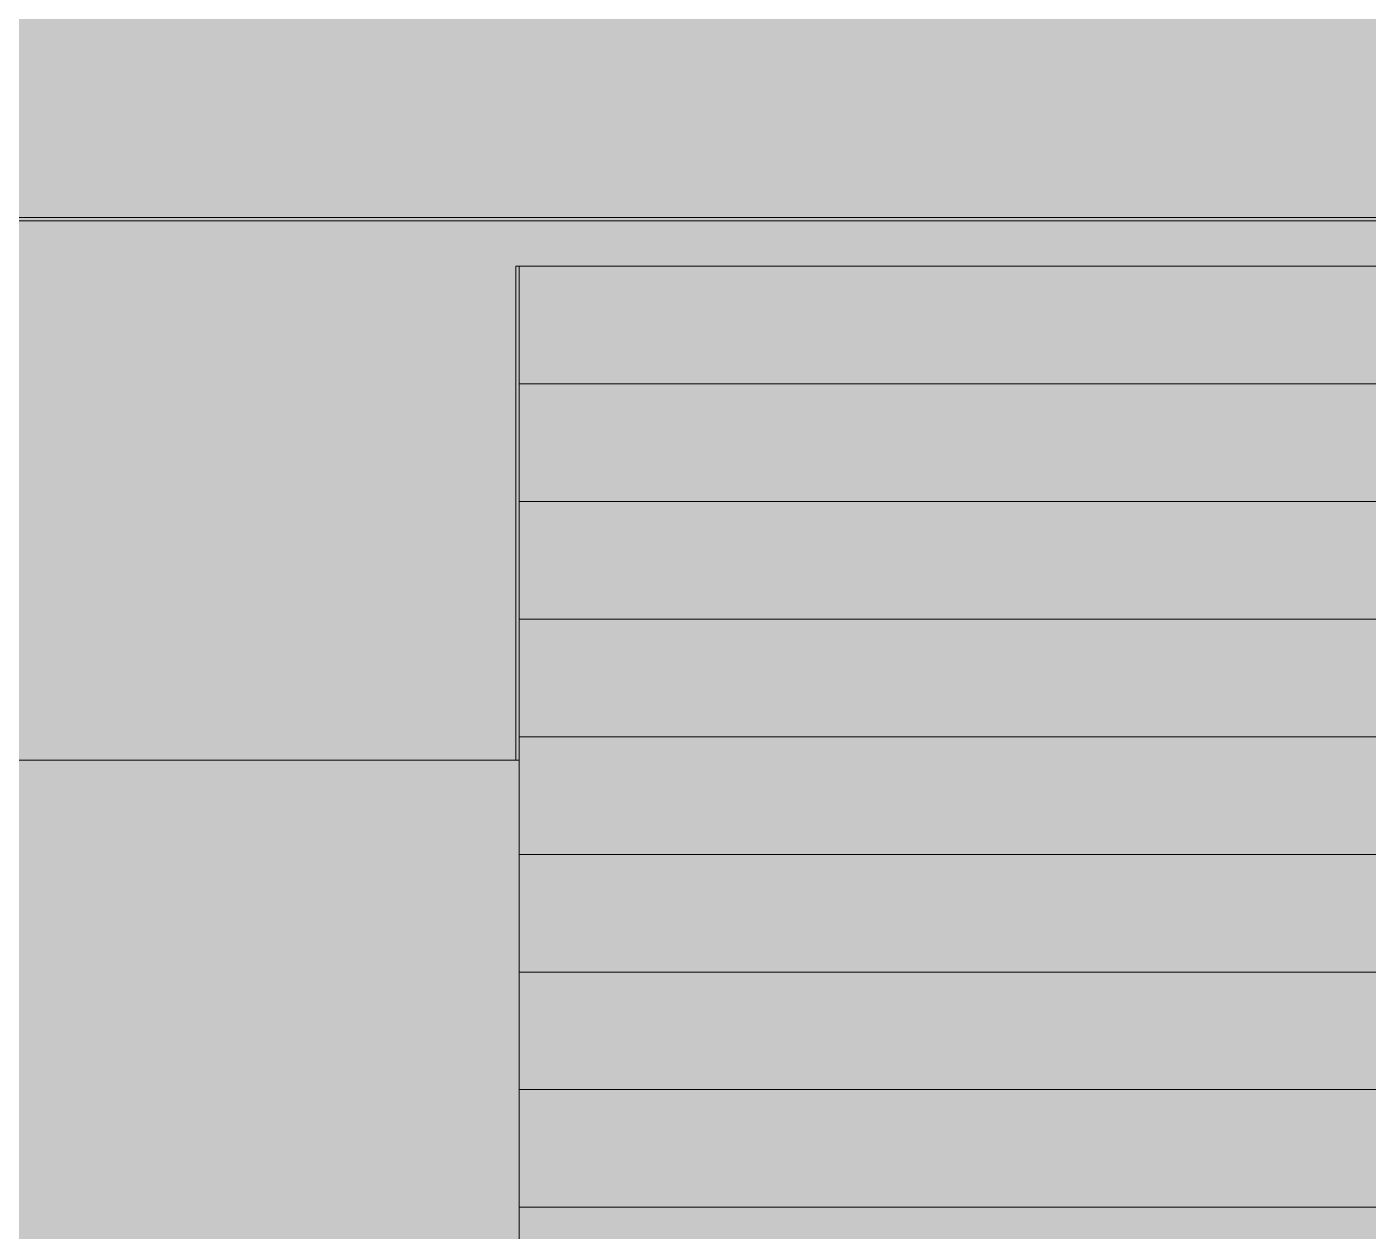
# Model space of a CAD drawing. Header units: millimetres. Extents: x -155050 to -36395, y -2753 to 7638.
# Drawn here: x -48265 to -45414, y 699 to 3259 of the extents above; entities that cross this region are included whole.
import ezdxf

# ---------------------------------------------------------------- set-up
doc = ezdxf.new("R2010")
doc.units = ezdxf.units.MM
for name, color, linetype, lineweight in [('A-DOOR', 7, 'Continuous', 9), ('A-WALL', 7, 'Continuous', 9), ('S-COLS', 7, 'Continuous', 9)]:
    doc.layers.add(name, color=color, linetype=linetype, lineweight=lineweight)
for name, color, linetype, lineweight, true_color in [('A-DOOR-5', 7, 'Continuous', 9, 0xf7f7ef), ('A-WALL-1', 7, 'Continuous', 9, 0xd7d5cb), ('A-WALL-2', 7, 'Continuous', 9, 0x004080), ('S-COLS-1', 7, 'Continuous', 9, 0x787878)]:
    doc.layers.add(name, color=color, linetype=linetype, lineweight=lineweight, true_color=true_color)

# ---------------------------------------------------------------- blocks, each defined once
blk = doc.blocks.new('M_S profily_ sloup - 388385-Řez 5')
at = {"layer": 'S-COLS-1'}
h = blk.add_hatch(color=256, dxfattribs=at)
h.paths.add_polyline_path([(192991.3, -658), (192995.7, -658), (192995.7, -450), (192988.2, -450), (192988.2, -658)])
h.paths.add_polyline_path([(192995.7, 1700), (192995.7, 2750), (192988.2, 2750), (192988.2, 1700)])
blk = doc.blocks.new('M_Vrata_ výsuvná_ sekční - 3000X4000 MM-840892-Řez 5')
at = {"layer": 'A-DOOR-5'}
blk.add_hatch(color=256, dxfattribs=at).paths.add_polyline_path([(196528.9, -750), (196843.2, -750), (196843.2, -738), (196995.7, -738), (196995.7, 1700), (196988.2, 1700), (196988.2, 2750), (192995.7, 2750), (192995.7, -738), (193133.2, -738), (193133.2, -750), (196145.3, -750)])
at = {"layer": 'A-DOOR'}
for p, q in [((192995.7, 2750), (192995.7, 1700)), ((196988.2, 2500), (192995.7, 2500)), ((192995.7, 2250), (196988.2, 2250)), ((192995.7, 2000), (196988.2, 2000)), ((192995.7, 1750), (196988.2, 1750)), ((192995.7, 1500), (196995.7, 1500)), ((192995.7, 1250), (196995.7, 1250)), ((192995.7, 1000), (196995.7, 1000)), ((192995.7, 750), (196995.7, 750))]:
    blk.add_line(p, q, dxfattribs=at)

msp = doc.modelspace()

# ---------------------------------------------------------------- hatches: boundary and pattern name
at = {"layer": 'A-WALL-1'}
h = msp.add_hatch(color=256, dxfattribs=at)
h.paths.add_polyline_path([(-51932.2, 1700), (-47226, 1700), (-47226, 2750), (-43226, 2750), (-43226, 1700), (-40058.4, 1700), (-40058.4, 2785.6), (-40062, 2785.6), (-40062, 2792.6), (-40058.4, 2792.6), (-40058.4, 2846.6), (-59198.5, 2846.6), (-59198.5, 1700), (-56198.5, 1700), (-56198.5, 2750), (-52226, 2750), (-52226, 1700), (-52028.1, 1700)])
h.paths.add_polyline_path([(-43493.5, 2853.6), (-40058.4, 2853.6), (-40058.4, 3785.6), (-40062, 3785.6), (-40062, 3792.6), (-40058.4, 3792.6), (-40058.4, 3846.6), (-59198.5, 3846.6), (-59198.5, 2853.6), (-43685.3, 2853.6)])
h.paths.add_polyline_path([(-56151.6, 3853.6), (-40058.4, 3853.6), (-40058.4, 5053.6), (-49726, 5941.9), (-59198.5, 5071.5), (-59198.5, 3853.6), (-56343.4, 3853.6)])
msp.add_hatch(color=256, dxfattribs=at).paths.add_polyline_path([(-47904.7, 2846.6), (-40058.4, 2846.6), (-40058.4, 2853.6), (-59198.5, 2853.6), (-59198.5, 2846.6), (-48671.8, 2846.6)])
at = {"layer": 'A-WALL-2'}
h = msp.add_hatch(color=256, dxfattribs=at)
h.paths.add_polyline_path([(-59172, 550), (-56223.5, 550), (-56223.5, 1700), (-59172, 1700), (-59172, 580.7)])
h.paths.add_polyline_path([(-40089.2, 550), (-40080, 550), (-40080, 1700), (-43218.5, 1700), (-43218.5, 550), (-40137.2, 550)])
h.paths.add_polyline_path([(-52223.5, 550), (-47218.5, 550), (-47218.5, 1700), (-52223.5, 1700), (-52223.5, 580.7)])

# ---------------------------------------------------------------- linework, layer by layer
at = {"layer": 'A-WALL'}
for p, q in [((-59398.5, 2853.6), (-40058.4, 2853.6)), ((-40058.4, 2846.6), (-59398.5, 2846.6)), ((-47226, 1700), (-47226, 2750)), ((-47226, 2750), (-43226, 2750)), ((-47218.5, 1700), (-52226, 1700)), ((-47218.5, -450), (-47218.5, 1700))]:
    msp.add_line(p, q, dxfattribs=at)

# ---------------------------------------------------------------- block references
at = {"layer": 'A-DOOR'}
msp.add_blockref('M_Vrata_ výsuvná_ sekční - 3000X4000 MM-840892-Řez 5', (-240214.2, 0), dxfattribs=at)
at = {"layer": 'S-COLS'}
msp.add_blockref('M_S profily_ sloup - 388385-Řez 5', (-240214.2, 0), dxfattribs=at)

doc.saveas('drawing.dxf')
